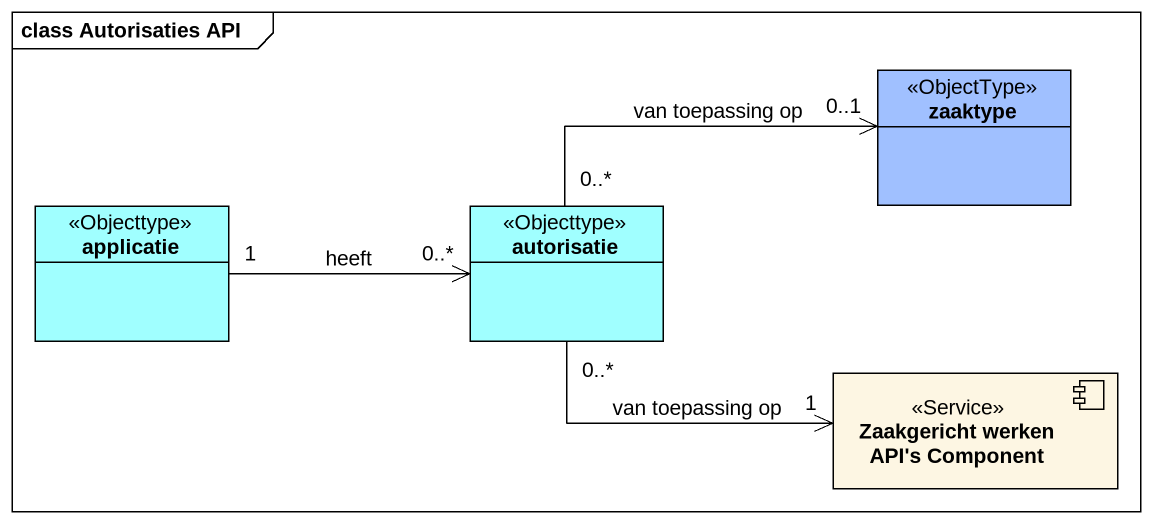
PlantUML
@startuml
mainframe class Autorisaties API
allowmixing
hide circle
hide empty members
class zaaktype <<ObjectType>> #A0C0FF
class applicatie <<Objecttype>> #A0FFFF
class autorisatie <<Objecttype>> #A0FFFF
component "Zaakgericht werken API's Component" as Zaakgericht_werken_API_s <<Service>>
applicatie "1" -right-> "0..*" autorisatie : heeft
autorisatie "0..*" -right-> "0..1" zaaktype : van toepassing op
autorisatie "0..*" -right-> "1" Zaakgericht_werken_API_s : van toepassing op
@enduml
